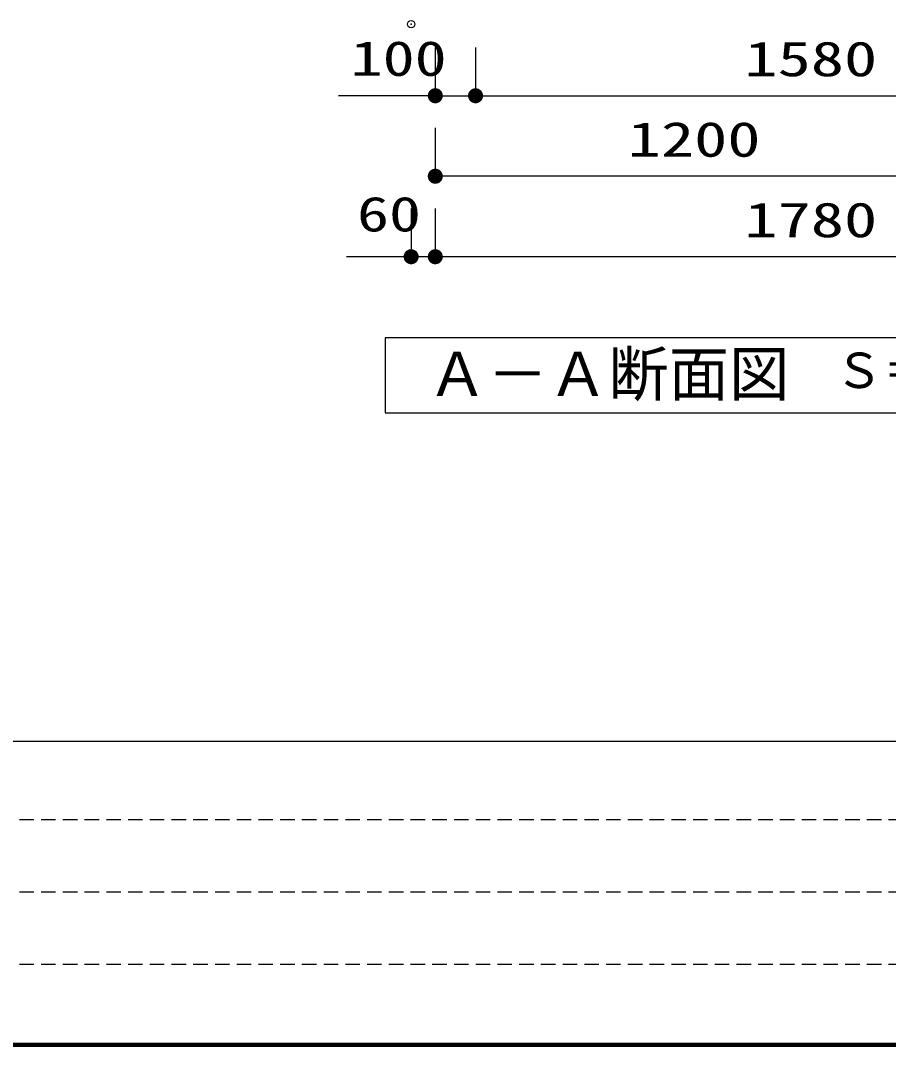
# Model space of a CAD drawing. Units: millimetres, scale not verified. Extents: x -9571 to 7747, y -6704 to 5373.
# Drawn here: x -7204 to -5047, y -6212 to -3663 of the extents above; entities that cross this region are included whole.
import ezdxf
from ezdxf.enums import TextEntityAlignment as Align

# ---------------------------------------------------------------- set-up
doc = ezdxf.new("R2010")
doc.units = ezdxf.units.MM
doc.header["$LTSCALE"] = 30
doc.header["$PDMODE"] = 32
doc.header["$PDSIZE"] = 18
doc.linetypes.add('DASHED1', pattern=[1.8, 1.2, -0.6])
for name, color, linetype, lineweight in [('0-1_00クル-フ-0躯体', 3, 'Continuous', 25), ('0-6_00クル-フ-6寸法', 7, 'Continuous', 25), ('0-7_Axis_waku', 7, 'Continuous', 25)]:
    doc.layers.add(name, color=color, linetype=linetype, lineweight=lineweight)
doc.styles.add('MS Gothic', font='')
doc.styles.add('ＭＳ ゴシック', font='')
doc.styles.get('MS Gothic').set_extended_font_data('MS Gothic')
doc.styles.get('ＭＳ ゴシック').set_extended_font_data('MS Gothic')

msp = doc.modelspace()

# ---------------------------------------------------------------- linework, layer by layer
at = {"layer": '0-1_00クル-フ-0躯体'}
msp.add_lwpolyline([(-4268.99, -4637.49), (-4268.99, -4451.18), (-6298.32, -4451.18), (-6298.32, -4637.49)], close=True, dxfattribs=at)
at = {"layer": '0-6_00クル-フ-6寸法', "color": 4}
for p, q in [((-6173.66, -3729.54), (-6173.66, -3849.54)), ((-6073.66, -3729.54), (-6073.66, -3849.54)), ((-6073.66, -3729.54), (-6073.66, -3849.54)), ((-6173.66, -3849.54), (-6414.25, -3849.54)), ((-6173.66, -3849.54), (-6073.66, -3849.54)), ((-6073.66, -3849.54), (-4493.66, -3849.54)), ((-6173.66, -3929.54), (-6173.66, -4049.54)), ((-4973.66, -4049.54), (-6173.66, -4049.54)), ((-6233.66, -4129.54), (-6233.66, -4249.54)), ((-6173.66, -4129.54), (-6173.66, -4249.54)), ((-6173.66, -4129.54), (-6173.66, -4249.54)), ((-6243.03, -4249.54), (-6394.24, -4249.54)), ((-6173.66, -4249.54), (-6233.66, -4249.54)), ((-4393.66, -4249.54), (-6173.66, -4249.54))]:
    msp.add_line(p, q, dxfattribs=at)
for p in [(-6233.66, -3671.6), (-6073.66, -3849.54), (-6173.66, -4049.54), (-6233.66, -4249.54), (-6173.66, -4249.54)]:
    msp.add_point(p, dxfattribs=at)
at = {"layer": '0-6_00クル-フ-6寸法'}
for points in [[(-6192.05, -3845.88), (-6173.66, -3849.54), (-6192.41, -3849.54)], [(-6190.98, -3842.36), (-6173.66, -3849.54), (-6192.05, -3845.88)], [(-6189.25, -3839.12), (-6173.66, -3849.54), (-6190.98, -3842.36)], [(-6186.92, -3836.28), (-6173.66, -3849.54), (-6189.25, -3839.12)], [(-6184.08, -3833.95), (-6173.66, -3849.54), (-6186.92, -3836.28)], [(-6180.83, -3832.22), (-6173.66, -3849.54), (-6184.08, -3833.95)], [(-6177.32, -3831.15), (-6173.66, -3849.54), (-6180.83, -3832.22)], [(-6173.66, -3830.79), (-6173.66, -3849.54), (-6177.32, -3831.15)], [(-6170, -3831.15), (-6173.66, -3849.54), (-6173.66, -3830.79)], [(-6166.48, -3832.22), (-6173.66, -3849.54), (-6170, -3831.15)], [(-6163.24, -3833.95), (-6173.66, -3849.54), (-6166.48, -3832.22)], [(-6160.4, -3836.28), (-6173.66, -3849.54), (-6163.24, -3833.95)], [(-6158.07, -3839.12), (-6173.66, -3849.54), (-6160.4, -3836.28)], [(-6156.34, -3842.36), (-6173.66, -3849.54), (-6158.07, -3839.12)], [(-6155.27, -3845.88), (-6173.66, -3849.54), (-6156.34, -3842.36)], [(-6154.91, -3849.54), (-6173.66, -3849.54), (-6155.27, -3845.88)], [(-6092.05, -3845.88), (-6073.66, -3849.54), (-6092.41, -3849.54)], [(-6092.05, -3845.88), (-6073.66, -3849.54), (-6092.41, -3849.54)], [(-6090.98, -3842.36), (-6073.66, -3849.54), (-6092.05, -3845.88)], [(-6090.98, -3842.36), (-6073.66, -3849.54), (-6092.05, -3845.88)], [(-6089.25, -3839.12), (-6073.66, -3849.54), (-6090.98, -3842.36)], [(-6089.25, -3839.12), (-6073.66, -3849.54), (-6090.98, -3842.36)], [(-6086.92, -3836.28), (-6073.66, -3849.54), (-6089.25, -3839.12)], [(-6086.92, -3836.28), (-6073.66, -3849.54), (-6089.25, -3839.12)], [(-6084.08, -3833.95), (-6073.66, -3849.54), (-6086.92, -3836.28)], [(-6084.08, -3833.95), (-6073.66, -3849.54), (-6086.92, -3836.28)], [(-6080.83, -3832.22), (-6073.66, -3849.54), (-6084.08, -3833.95)], [(-6080.83, -3832.22), (-6073.66, -3849.54), (-6084.08, -3833.95)], [(-6077.32, -3831.15), (-6073.66, -3849.54), (-6080.83, -3832.22)], [(-6077.32, -3831.15), (-6073.66, -3849.54), (-6080.83, -3832.22)], [(-6073.66, -3830.79), (-6073.66, -3849.54), (-6077.32, -3831.15)], [(-6073.66, -3830.79), (-6073.66, -3849.54), (-6077.32, -3831.15)], [(-6070, -3831.15), (-6073.66, -3849.54), (-6073.66, -3830.79)], [(-6070, -3831.15), (-6073.66, -3849.54), (-6073.66, -3830.79)], [(-6066.48, -3832.22), (-6073.66, -3849.54), (-6070, -3831.15)], [(-6066.48, -3832.22), (-6073.66, -3849.54), (-6070, -3831.15)], [(-6063.24, -3833.95), (-6073.66, -3849.54), (-6066.48, -3832.22)], [(-6063.24, -3833.95), (-6073.66, -3849.54), (-6066.48, -3832.22)], [(-6060.4, -3836.28), (-6073.66, -3849.54), (-6063.24, -3833.95)], [(-6060.4, -3836.28), (-6073.66, -3849.54), (-6063.24, -3833.95)], [(-6058.07, -3839.12), (-6073.66, -3849.54), (-6060.4, -3836.28)], [(-6058.07, -3839.12), (-6073.66, -3849.54), (-6060.4, -3836.28)], [(-6056.34, -3842.36), (-6073.66, -3849.54), (-6058.07, -3839.12)], [(-6056.34, -3842.36), (-6073.66, -3849.54), (-6058.07, -3839.12)], [(-6055.27, -3845.88), (-6073.66, -3849.54), (-6056.34, -3842.36)], [(-6055.27, -3845.88), (-6073.66, -3849.54), (-6056.34, -3842.36)], [(-6054.91, -3849.54), (-6073.66, -3849.54), (-6055.27, -3845.88)], [(-6054.91, -3849.54), (-6073.66, -3849.54), (-6055.27, -3845.88)], [(-6192.41, -3849.54), (-6173.66, -3849.54), (-6192.05, -3853.2)], [(-6192.05, -3853.2), (-6173.66, -3849.54), (-6190.98, -3856.71)], [(-6190.98, -3856.71), (-6173.66, -3849.54), (-6189.25, -3859.95)], [(-6189.25, -3859.95), (-6173.66, -3849.54), (-6186.92, -3862.8)], [(-6186.92, -3862.8), (-6173.66, -3849.54), (-6184.08, -3865.13)], [(-6184.08, -3865.13), (-6173.66, -3849.54), (-6180.83, -3866.86)], [(-6180.83, -3866.86), (-6173.66, -3849.54), (-6177.32, -3867.93)], [(-6177.32, -3867.93), (-6173.66, -3849.54), (-6173.66, -3868.29)], [(-6173.66, -3868.29), (-6173.66, -3849.54), (-6170, -3867.93)], [(-6170, -3867.93), (-6173.66, -3849.54), (-6166.48, -3866.86)], [(-6166.48, -3866.86), (-6173.66, -3849.54), (-6163.24, -3865.13)], [(-6163.24, -3865.13), (-6173.66, -3849.54), (-6160.4, -3862.8)], [(-6160.4, -3862.8), (-6173.66, -3849.54), (-6158.07, -3859.95)], [(-6158.07, -3859.95), (-6173.66, -3849.54), (-6156.34, -3856.71)], [(-6156.34, -3856.71), (-6173.66, -3849.54), (-6155.27, -3853.2)], [(-6155.27, -3853.2), (-6173.66, -3849.54), (-6154.91, -3849.54)], [(-6092.41, -3849.54), (-6073.66, -3849.54), (-6092.05, -3853.2)], [(-6092.41, -3849.54), (-6073.66, -3849.54), (-6092.05, -3853.2)], [(-6092.05, -3853.2), (-6073.66, -3849.54), (-6090.98, -3856.71)], [(-6092.05, -3853.2), (-6073.66, -3849.54), (-6090.98, -3856.71)], [(-6090.98, -3856.71), (-6073.66, -3849.54), (-6089.25, -3859.95)], [(-6090.98, -3856.71), (-6073.66, -3849.54), (-6089.25, -3859.95)], [(-6089.25, -3859.95), (-6073.66, -3849.54), (-6086.92, -3862.8)], [(-6089.25, -3859.95), (-6073.66, -3849.54), (-6086.92, -3862.8)], [(-6086.92, -3862.8), (-6073.66, -3849.54), (-6084.08, -3865.13)], [(-6086.92, -3862.8), (-6073.66, -3849.54), (-6084.08, -3865.13)], [(-6084.08, -3865.13), (-6073.66, -3849.54), (-6080.83, -3866.86)], [(-6084.08, -3865.13), (-6073.66, -3849.54), (-6080.83, -3866.86)], [(-6080.83, -3866.86), (-6073.66, -3849.54), (-6077.32, -3867.93)], [(-6080.83, -3866.86), (-6073.66, -3849.54), (-6077.32, -3867.93)], [(-6077.32, -3867.93), (-6073.66, -3849.54), (-6073.66, -3868.29)], [(-6077.32, -3867.93), (-6073.66, -3849.54), (-6073.66, -3868.29)], [(-6073.66, -3868.29), (-6073.66, -3849.54), (-6070, -3867.93)], [(-6070, -3867.93), (-6073.66, -3849.54), (-6066.48, -3866.86)], [(-6066.48, -3866.86), (-6073.66, -3849.54), (-6063.24, -3865.13)], [(-6063.24, -3865.13), (-6073.66, -3849.54), (-6060.4, -3862.8)], [(-6060.4, -3862.8), (-6073.66, -3849.54), (-6058.07, -3859.95)], [(-6058.07, -3859.95), (-6073.66, -3849.54), (-6056.34, -3856.71)], [(-6056.34, -3856.71), (-6073.66, -3849.54), (-6055.27, -3853.2)], [(-6055.27, -3853.2), (-6073.66, -3849.54), (-6054.91, -3849.54)], [(-6073.66, -3868.29), (-6073.66, -3849.54), (-6070, -3867.93)], [(-6070, -3867.93), (-6073.66, -3849.54), (-6066.48, -3866.86)], [(-6066.48, -3866.86), (-6073.66, -3849.54), (-6063.24, -3865.13)], [(-6063.24, -3865.13), (-6073.66, -3849.54), (-6060.4, -3862.8)], [(-6060.4, -3862.8), (-6073.66, -3849.54), (-6058.07, -3859.95)], [(-6058.07, -3859.95), (-6073.66, -3849.54), (-6056.34, -3856.71)], [(-6056.34, -3856.71), (-6073.66, -3849.54), (-6055.27, -3853.2)], [(-6055.27, -3853.2), (-6073.66, -3849.54), (-6054.91, -3849.54)], [(-6192.05, -4045.88), (-6173.66, -4049.54), (-6192.41, -4049.54)], [(-6192.41, -4049.54), (-6173.66, -4049.54), (-6192.05, -4053.2)], [(-6190.98, -4042.36), (-6173.66, -4049.54), (-6192.05, -4045.88)], [(-6192.05, -4053.2), (-6173.66, -4049.54), (-6190.98, -4056.71)], [(-6189.25, -4039.12), (-6173.66, -4049.54), (-6190.98, -4042.36)], [(-6190.98, -4056.71), (-6173.66, -4049.54), (-6189.25, -4059.95)], [(-6186.92, -4036.28), (-6173.66, -4049.54), (-6189.25, -4039.12)], [(-6189.25, -4059.95), (-6173.66, -4049.54), (-6186.92, -4062.8)], [(-6184.08, -4033.95), (-6173.66, -4049.54), (-6186.92, -4036.28)], [(-6186.92, -4062.8), (-6173.66, -4049.54), (-6184.08, -4065.13)], [(-6180.83, -4032.22), (-6173.66, -4049.54), (-6184.08, -4033.95)], [(-6184.08, -4065.13), (-6173.66, -4049.54), (-6180.83, -4066.86)], [(-6177.32, -4031.15), (-6173.66, -4049.54), (-6180.83, -4032.22)], [(-6180.83, -4066.86), (-6173.66, -4049.54), (-6177.32, -4067.93)], [(-6173.66, -4030.79), (-6173.66, -4049.54), (-6177.32, -4031.15)], [(-6177.32, -4067.93), (-6173.66, -4049.54), (-6173.66, -4068.29)], [(-6170, -4031.15), (-6173.66, -4049.54), (-6173.66, -4030.79)], [(-6166.48, -4032.22), (-6173.66, -4049.54), (-6170, -4031.15)], [(-6163.24, -4033.95), (-6173.66, -4049.54), (-6166.48, -4032.22)], [(-6160.4, -4036.28), (-6173.66, -4049.54), (-6163.24, -4033.95)], [(-6158.07, -4039.12), (-6173.66, -4049.54), (-6160.4, -4036.28)], [(-6156.34, -4042.36), (-6173.66, -4049.54), (-6158.07, -4039.12)], [(-6155.27, -4045.88), (-6173.66, -4049.54), (-6156.34, -4042.36)], [(-6154.91, -4049.54), (-6173.66, -4049.54), (-6155.27, -4045.88)], [(-6173.66, -4068.29), (-6173.66, -4049.54), (-6170, -4067.93)], [(-6170, -4067.93), (-6173.66, -4049.54), (-6166.48, -4066.86)], [(-6166.48, -4066.86), (-6173.66, -4049.54), (-6163.24, -4065.13)], [(-6163.24, -4065.13), (-6173.66, -4049.54), (-6160.4, -4062.8)], [(-6160.4, -4062.8), (-6173.66, -4049.54), (-6158.07, -4059.95)], [(-6158.07, -4059.95), (-6173.66, -4049.54), (-6156.34, -4056.71)], [(-6156.34, -4056.71), (-6173.66, -4049.54), (-6155.27, -4053.2)], [(-6155.27, -4053.2), (-6173.66, -4049.54), (-6154.91, -4049.54)], [(-6237.32, -4231.15), (-6233.66, -4249.54), (-6240.83, -4232.22)], [(-6233.66, -4230.79), (-6233.66, -4249.54), (-6237.32, -4231.15)], [(-6230, -4231.15), (-6233.66, -4249.54), (-6233.66, -4230.79)], [(-6226.48, -4232.22), (-6233.66, -4249.54), (-6230, -4231.15)], [(-6177.32, -4231.15), (-6173.66, -4249.54), (-6180.83, -4232.22)], [(-6177.32, -4231.15), (-6173.66, -4249.54), (-6180.83, -4232.22)], [(-6173.66, -4230.79), (-6173.66, -4249.54), (-6177.32, -4231.15)], [(-6173.66, -4230.79), (-6173.66, -4249.54), (-6177.32, -4231.15)], [(-6170, -4231.15), (-6173.66, -4249.54), (-6173.66, -4230.79)], [(-6170, -4231.15), (-6173.66, -4249.54), (-6173.66, -4230.79)], [(-6166.48, -4232.22), (-6173.66, -4249.54), (-6170, -4231.15)], [(-6166.48, -4232.22), (-6173.66, -4249.54), (-6170, -4231.15)], [(-6252.05, -4245.88), (-6233.66, -4249.54), (-6252.41, -4249.54)], [(-6252.41, -4249.54), (-6233.66, -4249.54), (-6252.05, -4253.2)], [(-6250.98, -4242.36), (-6233.66, -4249.54), (-6252.05, -4245.88)], [(-6252.05, -4253.2), (-6233.66, -4249.54), (-6250.98, -4256.71)], [(-6249.25, -4239.12), (-6233.66, -4249.54), (-6250.98, -4242.36)], [(-6250.98, -4256.71), (-6233.66, -4249.54), (-6249.25, -4259.95)], [(-6246.92, -4236.28), (-6233.66, -4249.54), (-6249.25, -4239.12)], [(-6249.25, -4259.95), (-6233.66, -4249.54), (-6246.92, -4262.8)], [(-6244.08, -4233.95), (-6233.66, -4249.54), (-6246.92, -4236.28)], [(-6246.92, -4262.8), (-6233.66, -4249.54), (-6244.08, -4265.13)], [(-6240.83, -4232.22), (-6233.66, -4249.54), (-6244.08, -4233.95)], [(-6244.08, -4265.13), (-6233.66, -4249.54), (-6240.83, -4266.86)], [(-6240.83, -4266.86), (-6233.66, -4249.54), (-6237.32, -4267.93)], [(-6237.32, -4267.93), (-6233.66, -4249.54), (-6233.66, -4268.29)], [(-6223.24, -4233.95), (-6233.66, -4249.54), (-6226.48, -4232.22)], [(-6220.4, -4236.28), (-6233.66, -4249.54), (-6223.24, -4233.95)], [(-6218.07, -4239.12), (-6233.66, -4249.54), (-6220.4, -4236.28)], [(-6216.34, -4242.36), (-6233.66, -4249.54), (-6218.07, -4239.12)], [(-6215.27, -4245.88), (-6233.66, -4249.54), (-6216.34, -4242.36)], [(-6214.91, -4249.54), (-6233.66, -4249.54), (-6215.27, -4245.88)], [(-6233.66, -4268.29), (-6233.66, -4249.54), (-6230, -4267.93)], [(-6230, -4267.93), (-6233.66, -4249.54), (-6226.48, -4266.86)], [(-6226.48, -4266.86), (-6233.66, -4249.54), (-6223.24, -4265.13)], [(-6223.24, -4265.13), (-6233.66, -4249.54), (-6220.4, -4262.8)], [(-6220.4, -4262.8), (-6233.66, -4249.54), (-6218.07, -4259.95)], [(-6218.07, -4259.95), (-6233.66, -4249.54), (-6216.34, -4256.71)], [(-6216.34, -4256.71), (-6233.66, -4249.54), (-6215.27, -4253.2)], [(-6215.27, -4253.2), (-6233.66, -4249.54), (-6214.91, -4249.54)], [(-6192.05, -4245.88), (-6173.66, -4249.54), (-6192.41, -4249.54)], [(-6192.05, -4245.88), (-6173.66, -4249.54), (-6192.41, -4249.54)], [(-6192.41, -4249.54), (-6173.66, -4249.54), (-6192.05, -4253.2)], [(-6192.41, -4249.54), (-6173.66, -4249.54), (-6192.05, -4253.2)], [(-6190.98, -4242.36), (-6173.66, -4249.54), (-6192.05, -4245.88)], [(-6190.98, -4242.36), (-6173.66, -4249.54), (-6192.05, -4245.88)], [(-6192.05, -4253.2), (-6173.66, -4249.54), (-6190.98, -4256.71)], [(-6192.05, -4253.2), (-6173.66, -4249.54), (-6190.98, -4256.71)], [(-6189.25, -4239.12), (-6173.66, -4249.54), (-6190.98, -4242.36)], [(-6189.25, -4239.12), (-6173.66, -4249.54), (-6190.98, -4242.36)], [(-6190.98, -4256.71), (-6173.66, -4249.54), (-6189.25, -4259.95)], [(-6190.98, -4256.71), (-6173.66, -4249.54), (-6189.25, -4259.95)], [(-6186.92, -4236.28), (-6173.66, -4249.54), (-6189.25, -4239.12)], [(-6186.92, -4236.28), (-6173.66, -4249.54), (-6189.25, -4239.12)], [(-6189.25, -4259.95), (-6173.66, -4249.54), (-6186.92, -4262.8)], [(-6189.25, -4259.95), (-6173.66, -4249.54), (-6186.92, -4262.8)], [(-6184.08, -4233.95), (-6173.66, -4249.54), (-6186.92, -4236.28)], [(-6184.08, -4233.95), (-6173.66, -4249.54), (-6186.92, -4236.28)], [(-6186.92, -4262.8), (-6173.66, -4249.54), (-6184.08, -4265.13)], [(-6186.92, -4262.8), (-6173.66, -4249.54), (-6184.08, -4265.13)], [(-6180.83, -4232.22), (-6173.66, -4249.54), (-6184.08, -4233.95)], [(-6180.83, -4232.22), (-6173.66, -4249.54), (-6184.08, -4233.95)], [(-6184.08, -4265.13), (-6173.66, -4249.54), (-6180.83, -4266.86)], [(-6184.08, -4265.13), (-6173.66, -4249.54), (-6180.83, -4266.86)], [(-6180.83, -4266.86), (-6173.66, -4249.54), (-6177.32, -4267.93)], [(-6180.83, -4266.86), (-6173.66, -4249.54), (-6177.32, -4267.93)], [(-6177.32, -4267.93), (-6173.66, -4249.54), (-6173.66, -4268.29)], [(-6177.32, -4267.93), (-6173.66, -4249.54), (-6173.66, -4268.29)], [(-6163.24, -4233.95), (-6173.66, -4249.54), (-6166.48, -4232.22)], [(-6163.24, -4233.95), (-6173.66, -4249.54), (-6166.48, -4232.22)], [(-6160.4, -4236.28), (-6173.66, -4249.54), (-6163.24, -4233.95)], [(-6160.4, -4236.28), (-6173.66, -4249.54), (-6163.24, -4233.95)], [(-6158.07, -4239.12), (-6173.66, -4249.54), (-6160.4, -4236.28)], [(-6158.07, -4239.12), (-6173.66, -4249.54), (-6160.4, -4236.28)], [(-6156.34, -4242.36), (-6173.66, -4249.54), (-6158.07, -4239.12)], [(-6156.34, -4242.36), (-6173.66, -4249.54), (-6158.07, -4239.12)], [(-6155.27, -4245.88), (-6173.66, -4249.54), (-6156.34, -4242.36)], [(-6155.27, -4245.88), (-6173.66, -4249.54), (-6156.34, -4242.36)], [(-6154.91, -4249.54), (-6173.66, -4249.54), (-6155.27, -4245.88)], [(-6154.91, -4249.54), (-6173.66, -4249.54), (-6155.27, -4245.88)], [(-6173.66, -4268.29), (-6173.66, -4249.54), (-6170, -4267.93)], [(-6170, -4267.93), (-6173.66, -4249.54), (-6166.48, -4266.86)], [(-6166.48, -4266.86), (-6173.66, -4249.54), (-6163.24, -4265.13)], [(-6163.24, -4265.13), (-6173.66, -4249.54), (-6160.4, -4262.8)], [(-6160.4, -4262.8), (-6173.66, -4249.54), (-6158.07, -4259.95)], [(-6158.07, -4259.95), (-6173.66, -4249.54), (-6156.34, -4256.71)], [(-6156.34, -4256.71), (-6173.66, -4249.54), (-6155.27, -4253.2)], [(-6155.27, -4253.2), (-6173.66, -4249.54), (-6154.91, -4249.54)], [(-6173.66, -4268.29), (-6173.66, -4249.54), (-6170, -4267.93)], [(-6170, -4267.93), (-6173.66, -4249.54), (-6166.48, -4266.86)], [(-6166.48, -4266.86), (-6173.66, -4249.54), (-6163.24, -4265.13)], [(-6163.24, -4265.13), (-6173.66, -4249.54), (-6160.4, -4262.8)], [(-6160.4, -4262.8), (-6173.66, -4249.54), (-6158.07, -4259.95)], [(-6158.07, -4259.95), (-6173.66, -4249.54), (-6156.34, -4256.71)], [(-6156.34, -4256.71), (-6173.66, -4249.54), (-6155.27, -4253.2)], [(-6155.27, -4253.2), (-6173.66, -4249.54), (-6154.91, -4249.54)]]:
    msp.add_solid(points, dxfattribs=at)
at = {"layer": '0-7_Axis_waku'}
for p, q in [((-8431.06, -5453.45), (7738.94, -5453.45)), ((7747.34, -6211.85), (-8439.46, -6211.85)), ((7746.74, -6211.25), (-8438.86, -6211.25)), ((7746.14, -6210.65), (-8438.26, -6210.65)), ((7745.54, -6210.05), (-8437.66, -6210.05)), ((7744.94, -6209.45), (-8437.06, -6209.45)), ((7744.34, -6208.85), (-8436.46, -6208.85)), ((7743.74, -6208.25), (-8435.86, -6208.25)), ((7743.14, -6207.65), (-8435.26, -6207.65)), ((7742.54, -6207.05), (-8434.66, -6207.05)), ((7741.94, -6206.45), (-8434.06, -6206.45)), ((7741.34, -6205.85), (-8433.46, -6205.85)), ((7740.74, -6205.25), (-8432.86, -6205.25)), ((7740.14, -6204.65), (-8432.26, -6204.65)), ((7739.54, -6204.05), (-8431.66, -6204.05)), ((-8431.06, -6203.45), (7738.94, -6203.45))]:
    msp.add_line(p, q, dxfattribs=at)
at = {"layer": '0-7_Axis_waku', "linetype": 'DASHED1'}
for p, q in [((-421.06, -5648.45), (-8431.06, -5648.45)), ((-421.06, -5828.45), (-8431.06, -5828.45)), ((-421.06, -6008.45), (-8431.06, -6008.45))]:
    msp.add_line(p, q, dxfattribs=at)

# ---------------------------------------------------------------- texts
at = {"layer": '0-1_00クル-フ-0躯体', "color": 4, "style": 'MS Gothic'}
for s, height, p in [('Ａ－Ａ断面図', 110, (-6193.87, -4628.49)), ('Ｓ＝１／３０', 87.98, (-5181.24, -4602.12))]:
    msp.add_text(s, height=height, dxfattribs=at).set_placement(p, align=Align.BOTTOM_LEFT)
at = {"layer": '0-6_00クル-フ-6寸法', "color": 3, "style": 'ＭＳ ゴシック'}
for s, width, p in [('100', 1.35, (-6383.95, -3826)), ('1580', 1.4, (-5405.37, -3827.04)), ('1200', 1.4, (-5695.37, -4027.04)), ('60', 1.35, (-6368.21, -4212.71)), ('1780', 1.4, (-5405.37, -4227.04))]:
    msp.add_text(s, height=86.59, dxfattribs=dict(at, width=width)).set_placement(p, align=Align.BOTTOM_LEFT)

doc.saveas('drawing.dxf')
